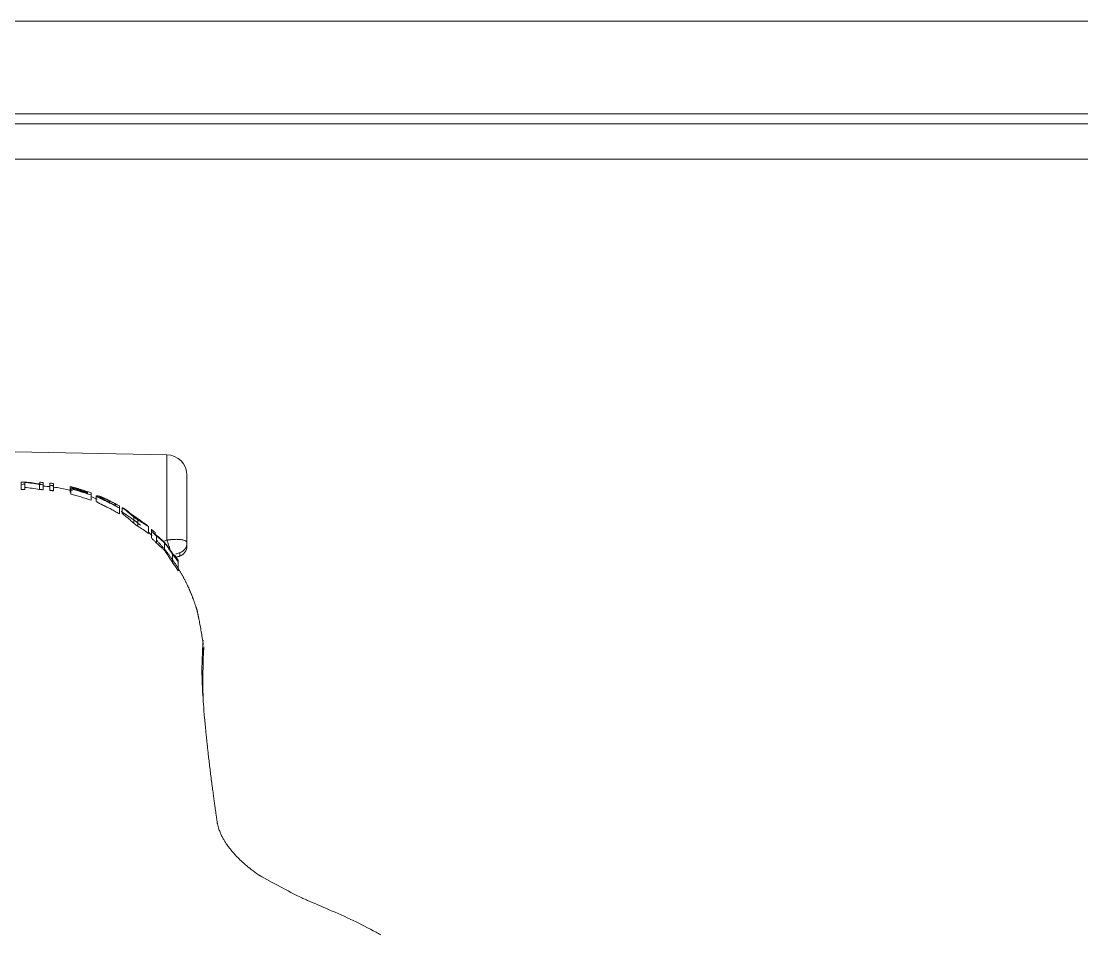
# Model space of a CAD drawing. Header units: millimetres. Extents: x 2433 to 4809, y -10272 to -6912.
# Drawn here: x 3232.3 to 3335.7, y -7277 to -7187.9 of the extents above; entities that cross this region are included whole.
import ezdxf

# ---------------------------------------------------------------- set-up
doc = ezdxf.new("R2010")
doc.units = ezdxf.units.MM

msp = doc.modelspace()

# ---------------------------------------------------------------- linework, layer by layer
at = {"linetype": 'Continuous', "lineweight": 18, "extrusion": (-1.22465e-16, -1, 0)}
for p, q in [((3428.08, -7187.94), (3210.78, -7187.94)), ((3427.92, -7197.94), (3194.98, -7197.94)), ((3246.52, -7230.2), (3205.69, -7229.44)), ((3248.49, -7238.8), (3248.49, -7232.2)), ((3234.13, -7233.58), (3234.13, -7233.1)), ((3234.5, -7233.61), (3234.5, -7233.12)), ((3235.13, -7233.67), (3235.13, -7233.18)), ((3235.49, -7233.72), (3235.49, -7233.23)), ((3237.11, -7233.83), (3237.11, -7233.33)), ((3237.17, -7234.04), (3237.17, -7233.54)), ((3237.28, -7233.54), (3237.28, -7233.47)), ((3239.15, -7234.64), (3239.15, -7234.12)), ((3240.29, -7234.54), (3240.29, -7234.41)), ((3241.91, -7235.39), (3241.91, -7235.95)), ((3242.19, -7235.93), (3242.19, -7235.36)), ((3243.31, -7236.88), (3243.31, -7236.28)), ((3243.7, -7237.17), (3243.7, -7236.56)), ((3244.75, -7237.87), (3244.75, -7237.21)), ((3245.03, -7238.32), (3245.03, -7237.66)), ((3245.51, -7238.81), (3245.51, -7238.12)), ((3246.31, -7239.55), (3246.31, -7238.8)), ((3248.49, -7238.8), (3248.49, -7239.12)), ((3247.09, -7240.7), (3247.09, -7239.88)), ((3247.63, -7241.51), (3247.63, -7240.62))]:
    msp.add_line(p, q, dxfattribs=at)
at = {"linetype": 'Continuous', "lineweight": 13, "extrusion": (-1.22465e-16, -1, 0)}
for p, q in [((3427.92, -7196.96), (3193.25, -7196.96)), ((3438.31, -7201.38), (3195.32, -7201.38)), ((3246.52, -7238.53), (3246.52, -7230.2)), ((3240.96, -7234.87), (3240.96, -7234.71)), ((3247.79, -7240.08), (3247.79, -7239.75))]:
    msp.add_line(p, q, dxfattribs=at)
at = {"linetype": 'Continuous', "lineweight": 18}
msp.add_arc((3246.49, -7232.2), 2, 0, 88.9292, dxfattribs=at)
at = {"linetype": 'Continuous', "lineweight": 13}
for centre, major_axis, ratio, start_param, end_param in [((3246.51, -7239.1), (0.302, -0.953), 0.223769, 1.132058, 2.135289), ((3247.49, -7238.8), (-1, 0), 0.999931, 1.880086, 3.141593)]:
    msp.add_ellipse(centre, major_axis=major_axis, ratio=ratio, start_param=start_param, end_param=end_param, dxfattribs=at)
at = {"linetype": 'Continuous', "lineweight": 18}
msp.add_ellipse((3247.49, -7239.12), major_axis=(-1, 0), ratio=0.999931, start_param=1.880086, end_param=3.141593, dxfattribs=at)
for points, degree in [([(3232.35, -7232.87), (3232.47, -7232.86), (3232.6, -7232.86), (3232.72, -7232.86)], 3), ([(3232.72, -7232.86), (3233.2, -7232.9), (3233.68, -7232.97), (3234.15, -7233.05)], 3), ([(3234.15, -7232.88), (3234.27, -7232.89), (3234.38, -7232.9), (3234.5, -7232.91)], 3), ([(3234.15, -7233.05), (3234.15, -7232.96), (3234.15, -7232.88)], 2), ([(3232.7, -7233.08), (3232.58, -7233.08), (3232.46, -7233.08), (3232.35, -7233.09)], 3), ([(3232.35, -7233.59), (3232.35, -7233.42), (3232.35, -7233.26), (3232.35, -7233.09)], 3), ([(3232.35, -7233.59), (3232.46, -7233.59), (3232.58, -7233.58), (3232.7, -7233.58)], 3), ([(3232.7, -7232.9), (3232.7, -7232.99), (3232.7, -7233.08)], 2), ([(3234.13, -7233.1), (3233.65, -7233.01), (3233.17, -7232.95), (3232.7, -7232.9)], 3), ([(3232.7, -7233.58), (3232.7, -7233.41), (3232.7, -7233.24), (3232.7, -7233.08)], 3), ([(3232.7, -7233.39), (3233.17, -7233.43), (3233.65, -7233.5), (3234.13, -7233.58)], 3), ([(3234.5, -7233.12), (3234.38, -7233.12), (3234.25, -7233.11), (3234.13, -7233.1)], 3), ([(3235.16, -7233.31), (3234.95, -7233.29), (3234.73, -7233.27), (3234.51, -7233.25)], 3), ([(3237.11, -7233.33), (3237.11, -7233.32), (3237.11, -7233.31), (3237.11, -7233.31)], 3), ([(3238.79, -7233.8), (3238.24, -7233.62), (3237.68, -7233.46), (3237.11, -7233.33)], 3), ([(3237.11, -7233.83), (3237.13, -7233.83), (3237.15, -7233.84), (3237.17, -7233.84)], 3), ([(3237.17, -7233.51), (3237.72, -7233.64), (3238.26, -7233.79), (3238.79, -7233.97)], 3), ([(3237.17, -7233.54), (3237.17, -7233.53), (3237.17, -7233.52), (3237.17, -7233.51)], 3), ([(3237.28, -7233.44), (3237.79, -7233.56), (3238.29, -7233.71), (3238.79, -7233.88)], 3), ([(3237.28, -7233.47), (3237.28, -7233.46), (3237.28, -7233.45), (3237.28, -7233.44)], 3), ([(3238.79, -7233.9), (3238.29, -7233.73), (3237.79, -7233.59), (3237.28, -7233.47)], 3), ([(3238.79, -7233.88), (3238.79, -7233.85), (3238.79, -7233.83), (3238.79, -7233.8)], 3), ([(3238.79, -7233.97), (3238.79, -7233.95), (3238.79, -7233.92), (3238.79, -7233.9)], 3), ([(3239.65, -7234.2), (3239.65, -7234.77)], 1), ([(3241.54, -7235.17), (3241.54, -7235.11), (3241.54, -7235.06), (3241.54, -7235.01)], 3), ([(3242.92, -7235.88), (3243.31, -7236.14), (3243.69, -7236.41), (3244.06, -7236.7)], 3), ([(3245.03, -7237.66), (3245.03, -7237.59), (3245.03, -7237.53), (3245.03, -7237.47)], 3), ([(3245.38, -7237.79), (3245.38, -7237.84), (3245.38, -7237.9), (3245.38, -7237.95)], 3), ([(3245.38, -7237.95), (3245.64, -7238.15), (3245.91, -7238.37), (3246.17, -7238.61)], 3), ([(3246.17, -7238.61), (3246.28, -7238.73), (3246.39, -7238.86), (3246.5, -7238.98)], 3), ([(3246.2, -7238.64), (3246.31, -7238.6), (3246.41, -7238.57), (3246.52, -7238.53)], 3), ([(3247.28, -7240.11), (3247.28, -7240.06), (3247.28, -7240.02), (3247.28, -7239.97)], 3), ([(3247.63, -7240.46), (3247.63, -7240.51), (3247.63, -7240.56), (3247.63, -7240.62)], 3), ([(3250.09, -7248.71), (3249.73, -7246.45), (3249.48, -7245.39)], 2), ([(3250.13, -7249.22), (3250.14, -7249.12), (3250.14, -7249.02), (3250.13, -7248.93)], 3), ([(3255.77, -7271.33), (3255.71, -7271.29), (3255.66, -7271.26), (3255.6, -7271.22)], 3)]:
    msp.add_open_spline(points, degree=degree, dxfattribs=at)
for points, knots in [([(3232.35, -7233.09), (3232.35, -7233.07), (3232.35, -7233.05), (3232.35, -7233.01), (3232.35, -7233), (3232.35, -7232.94), (3232.35, -7232.91), (3232.35, -7232.87)], [0, 0, 0, 0, 0.250002, 0.250002, 0.500003, 0.500003, 1, 1, 1, 1]), ([(3234.13, -7233.58), (3234.19, -7233.59), (3234.25, -7233.59), (3234.34, -7233.6), (3234.38, -7233.6), (3234.44, -7233.61), (3234.47, -7233.61), (3234.5, -7233.61)], [0, 0, 0, 0, 0.499973, 0.499973, 0.749983, 0.749983, 1, 1, 1, 1]), ([(3234.5, -7232.91), (3234.5, -7232.92), (3234.5, -7232.94), (3234.5, -7232.98), (3234.5, -7232.99), (3234.5, -7233.05), (3234.5, -7233.09), (3234.5, -7233.12)], [0, 0, 0, 0, 0.250002, 0.250002, 0.500003, 0.500003, 1, 1, 1, 1]), ([(3235.13, -7232.97), (3235.16, -7232.97), (3235.19, -7232.97), (3235.25, -7232.98), (3235.28, -7232.98), (3235.37, -7232.99), (3235.43, -7233), (3235.49, -7233.01)], [0, 0, 0, 0, 0.250009, 0.250009, 0.500018, 0.500018, 1, 1, 1, 1]), ([(3235.13, -7233.18), (3235.13, -7233.17), (3235.13, -7233.15), (3235.13, -7233.11), (3235.13, -7233.09), (3235.13, -7233.04), (3235.13, -7233), (3235.13, -7232.97)], [0, 0, 0, 0, 0.250002, 0.250002, 0.500003, 0.500003, 1, 1, 1, 1]), ([(3235.49, -7233.23), (3235.46, -7233.23), (3235.43, -7233.22), (3235.37, -7233.21), (3235.34, -7233.21), (3235.25, -7233.2), (3235.19, -7233.19), (3235.13, -7233.18)], [0, 0, 0, 0, 0.250009, 0.250009, 0.500018, 0.500018, 1, 1, 1, 1]), ([(3235.13, -7233.67), (3235.19, -7233.68), (3235.25, -7233.69), (3235.34, -7233.7), (3235.37, -7233.7), (3235.43, -7233.71), (3235.46, -7233.71), (3235.49, -7233.72)], [0, 0, 0, 0, 0.499974, 0.499974, 0.749984, 0.749984, 1, 1, 1, 1]), ([(3235.49, -7233.01), (3235.49, -7233.03), (3235.49, -7233.05), (3235.49, -7233.08), (3235.49, -7233.1), (3235.49, -7233.15), (3235.49, -7233.19), (3235.49, -7233.23)], [0, 0, 0, 0, 0.250002, 0.250002, 0.500003, 0.500003, 1, 1, 1, 1]), ([(3237.33, -7233.72), (3237.14, -7233.67), (3236.55, -7233.53), (3235.95, -7233.42), (3235.53, -7233.36)], [0, 0, 0, 0, 0.317426, 1, 1, 1, 1]), ([(3237.11, -7233.31), (3237.28, -7233.35), (3237.45, -7233.39), (3237.8, -7233.48), (3237.97, -7233.53), (3238.48, -7233.68), (3238.81, -7233.79), (3239.15, -7233.91)], [0, 0, 0, 0, 0.25, 0.25, 0.5, 0.5, 1, 1, 1, 1]), ([(3239.15, -7234.12), (3238.98, -7234.06), (3238.82, -7234.01), (3238.5, -7233.9), (3238.33, -7233.85), (3237.84, -7233.7), (3237.51, -7233.62), (3237.17, -7233.54)], [0, 0, 0, 0, 0.25, 0.25, 0.5, 0.5, 1, 1, 1, 1]), ([(3239.15, -7233.91), (3239.15, -7233.92), (3239.15, -7233.94), (3239.15, -7233.98), (3239.15, -7233.99), (3239.15, -7234.05), (3239.15, -7234.08), (3239.15, -7234.12)], [0, 0, 0, 0, 0.250002, 0.250002, 0.500003, 0.500003, 1, 1, 1, 1]), ([(3237.17, -7234.04), (3237.34, -7234.08), (3237.51, -7234.12), (3237.84, -7234.21), (3238, -7234.26), (3238.5, -7234.41), (3238.82, -7234.52), (3239.15, -7234.64)], [0, 0, 0, 0, 0.25, 0.25, 0.5, 0.5, 1, 1, 1, 1]), ([(3239.74, -7234.52), (3239.63, -7234.47), (3239.44, -7234.4), (3239.24, -7234.32), (3239.16, -7234.29)], [0, 0, 0, 0, 0.580974, 1, 1, 1, 1]), ([(3241.91, -7235.39), (3241.77, -7235.32), (3241.64, -7235.24), (3241.37, -7235.1), (3241.23, -7235.03), (3241.02, -7234.92), (3240.95, -7234.89), (3240.85, -7234.84), (3240.82, -7234.82), (3240.75, -7234.79), (3240.71, -7234.77), (3240.61, -7234.72), (3240.54, -7234.69), (3240.44, -7234.64), (3240.41, -7234.63), (3240.36, -7234.6), (3240.34, -7234.59), (3240.31, -7234.58), (3240.29, -7234.57), (3240.22, -7234.54), (3240.16, -7234.51), (3240.1, -7234.48), (3240.09, -7234.47), (3240.06, -7234.46), (3240.05, -7234.45), (3240.01, -7234.44), (3239.99, -7234.42), (3239.93, -7234.39), (3239.89, -7234.37), (3239.85, -7234.35), (3239.84, -7234.35), (3239.83, -7234.34), (3239.82, -7234.33), (3239.8, -7234.32), (3239.79, -7234.32), (3239.75, -7234.29), (3239.73, -7234.28), (3239.7, -7234.26), (3239.69, -7234.25), (3239.67, -7234.23), (3239.66, -7234.23), (3239.65, -7234.21), (3239.65, -7234.21), (3239.65, -7234.2), (3239.65, -7234.2), (3239.65, -7234.2)], [0, 0, 0, 0, 0.12482, 0.12482, 0.249641, 0.249641, 0.312051, 0.312051, 0.343256, 0.343256, 0.374461, 0.374461, 0.436871, 0.436871, 0.468076, 0.468076, 0.483679, 0.483679, 0.499281, 0.499281, 0.561692, 0.561692, 0.577294, 0.577294, 0.592897, 0.592897, 0.624102, 0.624102, 0.686512, 0.686512, 0.702115, 0.702115, 0.717717, 0.717717, 0.748922, 0.748922, 0.811332, 0.811332, 0.873743, 0.873743, 0.936153, 0.936153, 0.998563, 0.998563, 1, 1, 1, 1]), ([(3239.65, -7234.73), (3239.65, -7234.73), (3239.65, -7234.73), (3239.65, -7234.73), (3239.65, -7234.74), (3239.66, -7234.75), (3239.67, -7234.76), (3239.69, -7234.78), (3239.7, -7234.79), (3239.73, -7234.8), (3239.74, -7234.81), (3239.76, -7234.82), (3239.77, -7234.83), (3239.78, -7234.83), (3239.81, -7234.85), (3239.83, -7234.87), (3239.88, -7234.89), (3239.9, -7234.9), (3239.93, -7234.92), (3239.94, -7234.92), (3239.96, -7234.94), (3239.97, -7234.94), (3240.03, -7234.97), (3240.07, -7234.99), (3240.14, -7235.03), (3240.15, -7235.03), (3240.18, -7235.05), (3240.19, -7235.05), (3240.24, -7235.08), (3240.27, -7235.09), (3240.36, -7235.14), (3240.43, -7235.17), (3240.51, -7235.21), (3240.53, -7235.22), (3240.56, -7235.23), (3240.58, -7235.24), (3240.63, -7235.27), (3240.66, -7235.28), (3240.77, -7235.34), (3240.83, -7235.37), (3240.97, -7235.44), (3241.04, -7235.47), (3241.24, -7235.58), (3241.38, -7235.65), (3241.64, -7235.8), (3241.77, -7235.88), (3241.91, -7235.95)], [0, 0, 0, 0, 0.001777, 0.001777, 0.064166, 0.064166, 0.126555, 0.126555, 0.188944, 0.188944, 0.220138, 0.235736, 0.235736, 0.251333, 0.251333, 0.313722, 0.313722, 0.344916, 0.344916, 0.360514, 0.360514, 0.376111, 0.376111, 0.4385, 0.4385, 0.454097, 0.454097, 0.469694, 0.469694, 0.500889, 0.500889, 0.563278, 0.563278, 0.578875, 0.578875, 0.594472, 0.594472, 0.625666, 0.625666, 0.688055, 0.688055, 0.750444, 0.750444, 0.875222, 0.875222, 1, 1, 1, 1]), ([(3239.72, -7234.19), (3239.72, -7234.19), (3239.72, -7234.19), (3239.73, -7234.19), (3239.75, -7234.19), (3239.79, -7234.2), (3239.8, -7234.2), (3239.83, -7234.21), (3239.84, -7234.22), (3239.89, -7234.23), (3239.92, -7234.24), (3239.99, -7234.26), (3240.01, -7234.27), (3240.05, -7234.28), (3240.08, -7234.29), (3240.12, -7234.31), (3240.13, -7234.31), (3240.16, -7234.32), (3240.17, -7234.33), (3240.22, -7234.35), (3240.25, -7234.36), (3240.29, -7234.38), (3240.31, -7234.38), (3240.34, -7234.4), (3240.36, -7234.4), (3240.41, -7234.43), (3240.44, -7234.44), (3240.54, -7234.48), (3240.61, -7234.51), (3240.71, -7234.56), (3240.75, -7234.58), (3240.82, -7234.61), (3240.85, -7234.63), (3240.96, -7234.68), (3241.02, -7234.71), (3241.37, -7234.89), (3241.64, -7235.03), (3241.91, -7235.19)], [0, 0, 0, 0, 0.002991, 0.002991, 0.079684, 0.079684, 0.11803, 0.11803, 0.156377, 0.156377, 0.23307, 0.23307, 0.271416, 0.271416, 0.309763, 0.309763, 0.328936, 0.328936, 0.348109, 0.348109, 0.386456, 0.386456, 0.405629, 0.405629, 0.424802, 0.424802, 0.463149, 0.463149, 0.539842, 0.539842, 0.578188, 0.578188, 0.616535, 0.616535, 0.693228, 0.693228, 1, 1, 1, 1]), ([(3240.29, -7234.41), (3240.25, -7234.39), (3240.21, -7234.38), (3240.17, -7234.36), (3240.16, -7234.36), (3240.14, -7234.36), (3240.14, -7234.36), (3240.12, -7234.35), (3240.11, -7234.35), (3240.08, -7234.34), (3240.06, -7234.34), (3240.04, -7234.34), (3240.03, -7234.34), (3240.02, -7234.35), (3240.02, -7234.35), (3240.02, -7234.36), (3240.02, -7234.36), (3240.03, -7234.38), (3240.03, -7234.38), (3240.04, -7234.39), (3240.05, -7234.39), (3240.07, -7234.41), (3240.08, -7234.42), (3240.12, -7234.44), (3240.13, -7234.45), (3240.15, -7234.46), (3240.16, -7234.47), (3240.18, -7234.48), (3240.19, -7234.48), (3240.21, -7234.5), (3240.23, -7234.51), (3240.27, -7234.52), (3240.28, -7234.53), (3240.3, -7234.54), (3240.31, -7234.55), (3240.35, -7234.57), (3240.38, -7234.58), (3240.42, -7234.6), (3240.43, -7234.61), (3240.47, -7234.62), (3240.48, -7234.63), (3240.53, -7234.66), (3240.56, -7234.67), (3240.63, -7234.71), (3240.67, -7234.72), (3240.77, -7234.77), (3240.84, -7234.81), (3240.99, -7234.88), (3241.06, -7234.91), (3241.27, -7235.02), (3241.41, -7235.09), (3241.54, -7235.17)], [0, 0, 0, 0, 0.0625, 0.0625, 0.078125, 0.078125, 0.09375, 0.09375, 0.125, 0.125, 0.1875, 0.1875, 0.25, 0.25, 0.3125, 0.3125, 0.375, 0.375, 0.40625, 0.40625, 0.4375, 0.4375, 0.5, 0.5, 0.53125, 0.53125, 0.546875, 0.546875, 0.5625, 0.5625, 0.59375, 0.59375, 0.609375, 0.609375, 0.625, 0.625, 0.65625, 0.65625, 0.671875, 0.671875, 0.6875, 0.6875, 0.71875, 0.71875, 0.75, 0.75, 0.8125, 0.8125, 0.875, 0.875, 1, 1, 1, 1]), ([(3240.96, -7234.71), (3240.9, -7234.68), (3240.84, -7234.65), (3240.75, -7234.61), (3240.72, -7234.59), (3240.66, -7234.56), (3240.63, -7234.55), (3240.58, -7234.52), (3240.55, -7234.51), (3240.5, -7234.49), (3240.49, -7234.49), (3240.46, -7234.47), (3240.42, -7234.46), (3240.38, -7234.44), (3240.35, -7234.43), (3240.34, -7234.42), (3240.31, -7234.41), (3240.3, -7234.41), (3240.29, -7234.41)], [0, 0, 0, 0, 0.25, 0.25, 0.375, 0.375, 0.5, 0.5, 0.625, 0.625, 0.6875, 0.6875, 0.75, 0.875, 0.875, 0.9375, 0.9375, 1, 1, 1, 1]), ([(3241.54, -7235.01), (3241.5, -7234.98), (3241.45, -7234.96), (3241.35, -7234.91), (3241.3, -7234.88), (3241.16, -7234.8), (3241.06, -7234.76), (3240.96, -7234.71)], [0, 0, 0, 0, 0.25003, 0.25003, 0.500059, 0.500059, 1, 1, 1, 1]), ([(3241.91, -7235.19), (3241.91, -7235.2), (3241.91, -7235.22), (3241.91, -7235.25), (3241.91, -7235.27), (3241.91, -7235.32), (3241.91, -7235.36), (3241.91, -7235.39)], [0, 0, 0, 0, 0.250002, 0.250002, 0.500003, 0.500003, 1, 1, 1, 1]), ([(3243.97, -7237.07), (3243.79, -7236.93), (3243.19, -7236.45), (3242.55, -7236.02), (3242.08, -7235.73), (3242.07, -7235.72)], [0, 0, 0, 0, 0.291469, 0.98371, 1, 1, 1, 1]), ([(3242.19, -7235.36), (3242.23, -7235.38), (3242.26, -7235.4), (3242.33, -7235.44), (3242.37, -7235.46), (3242.47, -7235.52), (3242.54, -7235.57), (3242.6, -7235.61)], [0, 0, 0, 0, 0.250016, 0.250016, 0.500032, 0.500032, 1, 1, 1, 1]), ([(3243.31, -7236.28), (3243.18, -7236.17), (3243.06, -7236.06), (3242.81, -7235.85), (3242.68, -7235.75), (3242.44, -7235.55), (3242.32, -7235.45), (3242.19, -7235.36)], [0, 0, 0, 0, 0.34338, 0.34338, 0.67167, 0.67167, 1, 1, 1, 1]), ([(3242.19, -7235.93), (3242.32, -7236.03), (3242.45, -7236.13), (3242.7, -7236.34), (3242.82, -7236.45), (3243.07, -7236.66), (3243.19, -7236.77), (3243.31, -7236.88)], [0, 0, 0, 0, 0.343972, 0.343972, 0.671962, 0.671962, 1, 1, 1, 1]), ([(3242.6, -7235.61), (3242.63, -7235.63), (3242.66, -7235.65), (3242.71, -7235.7), (3242.74, -7235.72), (3242.82, -7235.79), (3242.87, -7235.83), (3242.92, -7235.88)], [0, 0, 0, 0, 0.250012, 0.250012, 0.500024, 0.500024, 1, 1, 1, 1]), ([(3243.96, -7236.64), (3243.88, -7236.58), (3243.81, -7236.53), (3243.66, -7236.41), (3243.58, -7236.36), (3243.35, -7236.19), (3243.19, -7236.08), (3243.03, -7235.97)], [0, 0, 0, 0, 0.25009, 0.25009, 0.50018, 0.50018, 1, 1, 1, 1]), ([(3243.03, -7235.97), (3243.12, -7236.04), (3243.2, -7236.12), (3243.32, -7236.23), (3243.37, -7236.27), (3243.44, -7236.34), (3243.48, -7236.37), (3243.51, -7236.4)], [0, 0, 0, 0, 0.5, 0.5, 0.75, 0.75, 1, 1, 1, 1]), ([(3243.7, -7236.56), (3243.67, -7236.54), (3243.63, -7236.52), (3243.57, -7236.47), (3243.54, -7236.45), (3243.44, -7236.37), (3243.38, -7236.33), (3243.31, -7236.28)], [0, 0, 0, 0, 0.250016, 0.250016, 0.500032, 0.500032, 1, 1, 1, 1]), ([(3243.31, -7236.88), (3243.34, -7236.9), (3243.38, -7236.93), (3243.46, -7236.99), (3243.51, -7237.02), (3243.6, -7237.1), (3243.65, -7237.14), (3243.7, -7237.17)], [0, 0, 0, 0, 0.249967, 0.249967, 0.624962, 0.624962, 1, 1, 1, 1]), ([(3243.51, -7236.4), (3243.54, -7236.41), (3243.57, -7236.43), (3243.63, -7236.46), (3243.67, -7236.48), (3243.8, -7236.55), (3243.88, -7236.59), (3243.96, -7236.64)], [0, 0, 0, 0, 0.25, 0.25, 0.5, 0.5, 1, 1, 1, 1]), ([(3244.75, -7237.21), (3244.57, -7237.09), (3244.4, -7236.98), (3244.05, -7236.76), (3243.87, -7236.66), (3243.7, -7236.56)], [0, 0, 0, 0, 0.5, 0.5, 1, 1, 1, 1]), ([(3244.06, -7236.7), (3244.09, -7236.72), (3244.11, -7236.73), (3244.16, -7236.76), (3244.19, -7236.78), (3244.26, -7236.82), (3244.31, -7236.86), (3244.36, -7236.89)], [0, 0, 0, 0, 0.250009, 0.250009, 0.500018, 0.500018, 1, 1, 1, 1]), ([(3244.36, -7236.89), (3244.4, -7236.91), (3244.43, -7236.94), (3244.49, -7237), (3244.52, -7237.02), (3244.62, -7237.1), (3244.68, -7237.16), (3244.75, -7237.21)], [0, 0, 0, 0, 0.250018, 0.250018, 0.500036, 0.500036, 1, 1, 1, 1]), ([(3243.7, -7237.17), (3243.87, -7237.27), (3244.05, -7237.38), (3244.4, -7237.62), (3244.57, -7237.74), (3244.75, -7237.87)], [0, 0, 0, 0, 0.5, 0.5, 1, 1, 1, 1]), ([(3245.09, -7238.08), (3245.08, -7238.07), (3245.03, -7238.02), (3244.94, -7237.94), (3244.84, -7237.84), (3244.78, -7237.78), (3244.75, -7237.76)], [0, 0, 0, 0, 0.119133, 0.439547, 0.761586, 1, 1, 1, 1]), ([(3245.03, -7237.47), (3245.06, -7237.49), (3245.09, -7237.52), (3245.15, -7237.58), (3245.18, -7237.6), (3245.26, -7237.68), (3245.32, -7237.74), (3245.38, -7237.79)], [0, 0, 0, 0, 0.250016, 0.250016, 0.500033, 0.500033, 1, 1, 1, 1]), ([(3245.51, -7238.12), (3245.47, -7238.08), (3245.43, -7238.04), (3245.35, -7237.96), (3245.31, -7237.92), (3245.19, -7237.81), (3245.11, -7237.73), (3245.03, -7237.66)], [0, 0, 0, 0, 0.250032, 0.250032, 0.500063, 0.500063, 1, 1, 1, 1]), ([(3245.03, -7238.32), (3245.07, -7238.36), (3245.11, -7238.4), (3245.21, -7238.5), (3245.27, -7238.56), (3245.4, -7238.68), (3245.46, -7238.74), (3245.51, -7238.81)], [0, 0, 0, 0, 0.249934, 0.249934, 0.624924, 0.624924, 1, 1, 1, 1]), ([(3246.31, -7238.8), (3246.25, -7238.74), (3246.19, -7238.68), (3246.05, -7238.56), (3245.98, -7238.5), (3245.78, -7238.33), (3245.65, -7238.22), (3245.51, -7238.12)], [0, 0, 0, 0, 0.25, 0.25, 0.5, 0.5, 1, 1, 1, 1]), ([(3245.51, -7238.81), (3245.65, -7238.92), (3245.78, -7239.04), (3245.98, -7239.22), (3246.05, -7239.29), (3246.19, -7239.42), (3246.25, -7239.49), (3246.31, -7239.55)], [0, 0, 0, 0, 0.5, 0.5, 0.75, 0.75, 1, 1, 1, 1]), ([(3249.48, -7245.38), (3249.48, -7245.37), (3249.46, -7245.33), (3249.44, -7245.26), (3249.41, -7245.17), (3249.38, -7245.07), (3249.35, -7244.98), (3249.32, -7244.88), (3249.29, -7244.79), (3249.26, -7244.69), (3249.22, -7244.59), (3249.19, -7244.5), (3249.15, -7244.4), (3249.12, -7244.3), (3249.08, -7244.2), (3249.04, -7244.1), (3249, -7244), (3248.97, -7243.9), (3248.92, -7243.8), (3248.88, -7243.7), (3248.84, -7243.6), (3248.8, -7243.5), (3248.75, -7243.39), (3248.71, -7243.29), (3248.66, -7243.19), (3248.61, -7243.08), (3248.57, -7242.98), (3248.52, -7242.88), (3248.47, -7242.77), (3248.41, -7242.67), (3248.36, -7242.56), (3248.31, -7242.46), (3248.25, -7242.35), (3248.2, -7242.24), (3248.14, -7242.14), (3248.08, -7242.03), (3248.02, -7241.92), (3247.96, -7241.82), (3247.9, -7241.71), (3247.84, -7241.6), (3247.78, -7241.49), (3247.71, -7241.39), (3247.64, -7241.28), (3247.58, -7241.17), (3247.51, -7241.06), (3247.44, -7240.95), (3247.37, -7240.85), (3247.29, -7240.74), (3247.22, -7240.63), (3247.15, -7240.52), (3247.07, -7240.41), (3246.99, -7240.3), (3246.91, -7240.19), (3246.83, -7240.08), (3246.75, -7239.97), (3246.67, -7239.87), (3246.59, -7239.76), (3246.5, -7239.65), (3246.41, -7239.54), (3246.33, -7239.43), (3246.24, -7239.32), (3246.14, -7239.21), (3246.05, -7239.11), (3245.96, -7239), (3245.86, -7238.89), (3245.77, -7238.78), (3245.67, -7238.68), (3245.59, -7238.6), (3245.55, -7238.55), (3245.54, -7238.54)], [0, 0, 0, 0, 0.003998, 0.016187, 0.028471, 0.04085, 0.053325, 0.065896, 0.078561, 0.091323, 0.10418, 0.117132, 0.13018, 0.143323, 0.156562, 0.169897, 0.183326, 0.196852, 0.210472, 0.224189, 0.238001, 0.251908, 0.265911, 0.280009, 0.294203, 0.308493, 0.322878, 0.337359, 0.351936, 0.366608, 0.381376, 0.39624, 0.411199, 0.426254, 0.441406, 0.456652, 0.471995, 0.487434, 0.502968, 0.518599, 0.534325, 0.550147, 0.566065, 0.582079, 0.598189, 0.614394, 0.630696, 0.647093, 0.663586, 0.680175, 0.69686, 0.71364, 0.730517, 0.747489, 0.764557, 0.781721, 0.79898, 0.816335, 0.833786, 0.851333, 0.868975, 0.886713, 0.904546, 0.922475, 0.9405, 0.958621, 0.976837, 0.995148, 1, 1, 1, 1]), ([(3247.09, -7239.88), (3246.96, -7239.69), (3246.83, -7239.5), (3246.64, -7239.23), (3246.57, -7239.14), (3246.44, -7238.96), (3246.37, -7238.88), (3246.31, -7238.8)], [0, 0, 0, 0, 0.5, 0.5, 0.75, 0.75, 1, 1, 1, 1]), ([(3246.5, -7238.98), (3246.63, -7239.16), (3246.76, -7239.34), (3247.02, -7239.72), (3247.15, -7239.91), (3247.28, -7240.11)], [0, 0, 0, 0, 0.5, 0.5, 1, 1, 1, 1]), ([(3246.31, -7239.55), (3246.37, -7239.63), (3246.44, -7239.72), (3246.57, -7239.91), (3246.64, -7240.01), (3246.83, -7240.3), (3246.96, -7240.49), (3247.09, -7240.7)], [0, 0, 0, 0, 0.25, 0.25, 0.5, 0.5, 1, 1, 1, 1]), ([(3247.63, -7240.62), (3247.59, -7240.56), (3247.54, -7240.5), (3247.46, -7240.37), (3247.41, -7240.31), (3247.27, -7240.13), (3247.18, -7240), (3247.09, -7239.88)], [0, 0, 0, 0, 0.250059, 0.250059, 0.500117, 0.500117, 1, 1, 1, 1]), ([(3247.28, -7239.97), (3247.31, -7240.01), (3247.34, -7240.05), (3247.4, -7240.13), (3247.43, -7240.17), (3247.52, -7240.3), (3247.58, -7240.38), (3247.63, -7240.46)], [0, 0, 0, 0, 0.250025, 0.250025, 0.50005, 0.50005, 1, 1, 1, 1]), ([(3247.49, -7240.18), (3247.51, -7240.18), (3247.52, -7240.17), (3247.61, -7240.14), (3247.68, -7240.12), (3247.77, -7240.09), (3247.79, -7240.08), (3247.79, -7240.08)], [0, 0, 0, 0, 0.065448, 0.065448, 0.532724, 0.532724, 1, 1, 1, 1]), ([(3247.09, -7240.7), (3247.14, -7240.76), (3247.18, -7240.83), (3247.3, -7241), (3247.37, -7241.1), (3247.5, -7241.3), (3247.57, -7241.4), (3247.63, -7241.51)], [0, 0, 0, 0, 0.249866, 0.249866, 0.624845, 0.624845, 1, 1, 1, 1]), ([(3250.09, -7248.31), (3250.09, -7248.31), (3250.09, -7248.31), (3250.1, -7248.32), (3250.1, -7248.32), (3250.1, -7248.33), (3250.1, -7248.34), (3250.1, -7248.34), (3250.1, -7248.35)], [0, 0, 0, 0, 0.151727, 0.328501, 0.504157, 0.678693, 0.852108, 1, 1, 1, 1]), ([(3255.59, -7271.24), (3255.55, -7271.21), (3255.26, -7271), (3254.76, -7270.64), (3254.17, -7270.15), (3253.66, -7269.68), (3253.23, -7269.25), (3252.87, -7268.84), (3252.58, -7268.47), (3252.35, -7268.16), (3252.18, -7267.89), (3252.02, -7267.62), (3251.86, -7267.32), (3251.71, -7266.97), (3251.6, -7266.68), (3251.54, -7266.47), (3251.51, -7266.34), (3251.48, -7266.24), (3251.46, -7266.16), (3251.45, -7266.1), (3251.44, -7266.04), (3251.43, -7265.97), (3251.42, -7265.9), (3251.41, -7265.83), (3251.39, -7265.74), (3251.38, -7265.61), (3251.36, -7265.48), (3251.34, -7265.35), (3251.33, -7265.25), (3251.31, -7265.16), (3251.3, -7265.05), (3251.28, -7264.91), (3251.25, -7264.74), (3251.23, -7264.55), (3251.2, -7264.34), (3251.17, -7264.12), (3251.14, -7263.89), (3251.1, -7263.64), (3251.07, -7263.37), (3251.03, -7263.09), (3250.99, -7262.8), (3250.95, -7262.5), (3250.89, -7262.06), (3250.82, -7261.5), (3250.74, -7260.84), (3250.66, -7260.19), (3250.59, -7259.6), (3250.53, -7259.07), (3250.48, -7258.58), (3250.43, -7258.11), (3250.38, -7257.65), (3250.3, -7256.88), (3250.2, -7255.82), (3250.09, -7254.51), (3250.03, -7253.5), (3249.99, -7252.75), (3249.97, -7252.24), (3249.96, -7251.83), (3249.95, -7251.44), (3249.95, -7251.01), (3249.96, -7250.57), (3249.97, -7250.21), (3249.98, -7249.94), (3249.99, -7249.72), (3250, -7249.5), (3250.01, -7249.27), (3250.02, -7249.04), (3250.03, -7248.87), (3250.04, -7248.75), (3250.05, -7248.65), (3250.05, -7248.57), (3250.05, -7248.54), (3250.05, -7248.53)], [0, 0, 0, 0, 0.002861, 0.017729, 0.031709, 0.044798, 0.056995, 0.068301, 0.078714, 0.088234, 0.094244, 0.101496, 0.109989, 0.119723, 0.130697, 0.13425, 0.137803, 0.141356, 0.142893, 0.144528, 0.146261, 0.148092, 0.150021, 0.152048, 0.154079, 0.15765, 0.162759, 0.165583, 0.16831, 0.17094, 0.173472, 0.177944, 0.182903, 0.188348, 0.194279, 0.200694, 0.207594, 0.214978, 0.222845, 0.231194, 0.240025, 0.249337, 0.259129, 0.280577, 0.301999, 0.323397, 0.344772, 0.362031, 0.379226, 0.396357, 0.413426, 0.430435, 0.484475, 0.541407, 0.601273, 0.630549, 0.658989, 0.686598, 0.703256, 0.731701, 0.771985, 0.796484, 0.818912, 0.839262, 0.857527, 0.883672, 0.912219, 0.943173, 0.954833, 0.972965, 0.997577, 1, 1, 1, 1]), ([(3250.11, -7249.05), (3250.11, -7249.05), (3250.1, -7249.06), (3250.1, -7249.07), (3250.1, -7249.09), (3250.1, -7249.11), (3250.1, -7249.14), (3250.1, -7249.16), (3250.1, -7249.18), (3250.1, -7249.21), (3250.1, -7249.24), (3250.1, -7249.27), (3250.1, -7249.3), (3250.1, -7249.33), (3250.1, -7249.36), (3250.09, -7249.39), (3250.09, -7249.43), (3250.09, -7249.46), (3250.09, -7249.5), (3250.09, -7249.6), (3250.09, -7249.77), (3250.08, -7250.03), (3250.07, -7250.32), (3250.06, -7250.62), (3250.06, -7250.93), (3250.05, -7251.27), (3250.04, -7251.65), (3250.03, -7252.07), (3250.03, -7252.48), (3250.04, -7252.88), (3250.05, -7253.27), (3250.06, -7253.64), (3250.07, -7253.89), (3250.07, -7254.02), (3250.07, -7254.02)], [0, 0, 0, 0, 0.001419, 0.012944, 0.024552, 0.036243, 0.048018, 0.059875, 0.071816, 0.083839, 0.095946, 0.108135, 0.120407, 0.132762, 0.145199, 0.157719, 0.170321, 0.183005, 0.195772, 0.208621, 0.281135, 0.350939, 0.41803, 0.482404, 0.544063, 0.603016, 0.67277, 0.738044, 0.798854, 0.855215, 0.907142, 0.954651, 0.997755, 1, 1, 1, 1]), ([(3260.3, -7273.67), (3260.2, -7273.62), (3259.53, -7273.33), (3258.97, -7273.07), (3255.68, -7271.28)], [0, 0, 0, 0, 0.154158, 1, 1, 1, 1]), ([(3267.37, -7276.99), (3267.22, -7276.91), (3266.31, -7276.41), (3264.63, -7275.54), (3262.34, -7274.55), (3260.95, -7273.94), (3260.3, -7273.67)], [0, 0, 0, 0, 0.058275, 0.359978, 0.687663, 1, 1, 1, 1])]:
    msp.add_open_spline(points, degree=3, knots=knots, dxfattribs=at)
at = {"linetype": 'Continuous', "lineweight": 13}
for points, knots in [([(3246.52, -7238.53), (3246.53, -7238.53), (3246.55, -7238.53), (3246.57, -7238.52), (3246.59, -7238.52), (3246.61, -7238.52), (3246.63, -7238.51), (3246.66, -7238.51), (3246.68, -7238.51), (3246.7, -7238.5), (3246.72, -7238.5), (3246.75, -7238.5), (3246.77, -7238.5), (3246.79, -7238.49), (3246.81, -7238.49), (3246.83, -7238.49), (3246.86, -7238.48), (3246.88, -7238.48), (3246.9, -7238.48), (3246.92, -7238.48), (3246.95, -7238.47), (3246.97, -7238.47), (3246.99, -7238.47), (3247.01, -7238.47), (3247.04, -7238.47), (3247.06, -7238.46), (3247.08, -7238.46), (3247.1, -7238.46), (3247.12, -7238.46), (3247.15, -7238.46), (3247.17, -7238.46), (3247.19, -7238.45), (3247.21, -7238.45), (3247.23, -7238.45), (3247.26, -7238.45), (3247.28, -7238.45), (3247.35, -7238.45), (3247.47, -7238.44), (3247.63, -7238.45), (3247.79, -7238.45), (3247.92, -7238.47), (3248.04, -7238.49), (3248.15, -7238.51), (3248.25, -7238.55), (3248.33, -7238.58), (3248.37, -7238.61), (3248.4, -7238.63), (3248.42, -7238.65), (3248.44, -7238.67), (3248.45, -7238.69), (3248.46, -7238.71), (3248.47, -7238.73), (3248.48, -7238.74), (3248.48, -7238.76), (3248.49, -7238.77), (3248.49, -7238.79), (3248.49, -7238.8), (3248.49, -7238.8)], [0, 0, 0, 0, 0.006751, 0.013525, 0.020322, 0.027141, 0.033984, 0.040849, 0.047737, 0.054648, 0.061582, 0.06854, 0.075521, 0.082525, 0.089553, 0.096605, 0.10368, 0.110778, 0.117901, 0.125047, 0.132217, 0.139411, 0.146629, 0.153872, 0.161138, 0.168429, 0.175743, 0.183082, 0.190446, 0.197834, 0.205246, 0.212683, 0.220145, 0.227631, 0.235141, 0.242677, 0.250237, 0.308154, 0.369155, 0.433242, 0.500412, 0.549873, 0.60799, 0.674723, 0.750025, 0.778708, 0.805955, 0.831769, 0.856151, 0.879106, 0.900636, 0.920742, 0.939427, 0.956694, 0.972544, 0.986978, 1, 1, 1, 1]), ([(3247.79, -7239.75), (3247.79, -7239.75), (3247.77, -7239.76), (3247.68, -7239.78), (3247.61, -7239.8), (3247.49, -7239.84), (3247.45, -7239.85), (3247.41, -7239.86)], [0, 0, 0, 0, 0.410235, 0.410235, 0.82047, 0.82047, 1, 1, 1, 1])]:
    msp.add_open_spline(points, degree=3, knots=knots, dxfattribs=at)

doc.saveas('drawing.dxf')
